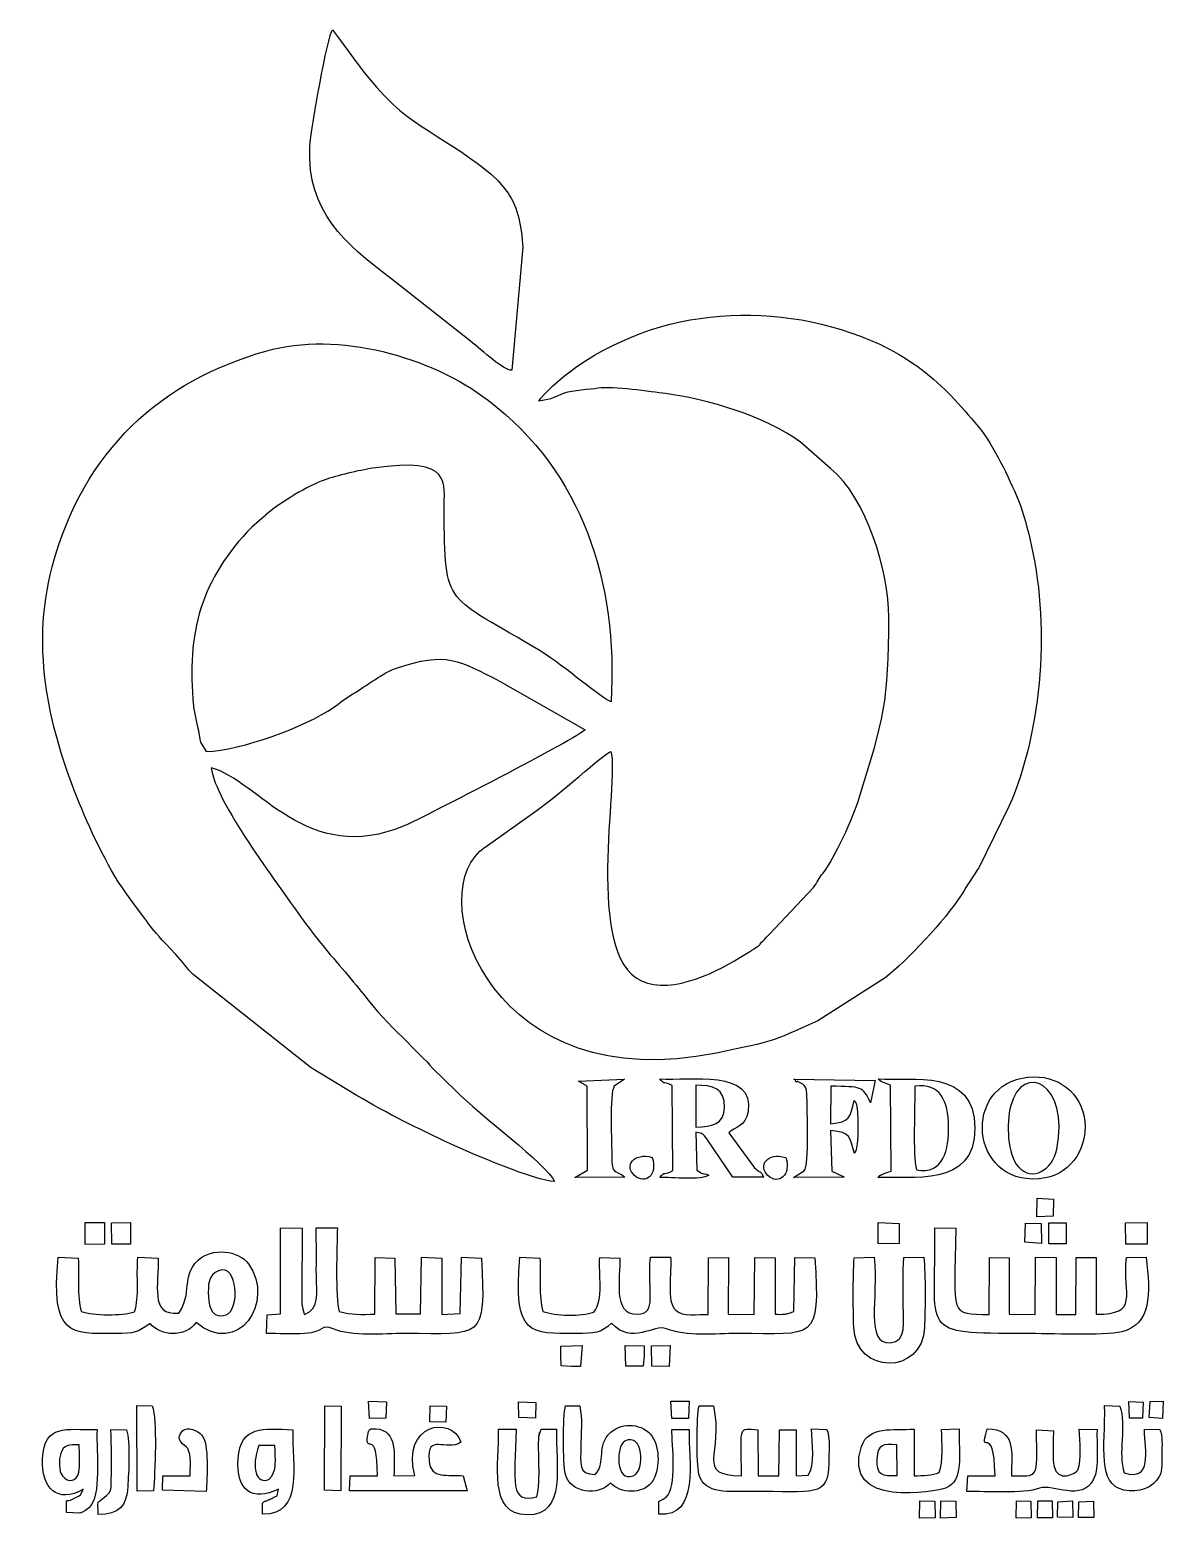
# Model space of a CAD drawing. Header units: millimetres. Extents: x -112 to 112, y -66 to 69.
# Drawn here: x 9.3 to 111.7, y -65.9 to 68.6 of the extents above; entities that cross this region are included whole.
import ezdxf

# ---------------------------------------------------------------- set-up
doc = ezdxf.new("R2010")
doc.units = ezdxf.units.MM
doc.header["$MEASUREMENT"] = 0
doc.layers.add('Layer 1', color=7, linetype='Continuous')

msp = doc.modelspace()

# ---------------------------------------------------------------- linework, layer by layer
at = {"layer": 'Layer 1', "color": 240}
for points, knots in [([(52.8578, 37.8457), (52.8578, 37.8457), (53.8351, 48.9663), (53.8351, 48.9663), (53.7425, 50.7595), (53.4202, 52.5216), (52.5249, 53.8306), (50.3586, 56.9978), (45.0048, 59.1565), (42.1363, 61.8524), (39.9416, 63.915), (38.6246, 65.982), (36.6598, 68.6053), (36.2221, 68.1126), (34.6719, 59.5808), (34.6045, 58.052), (34.3428, 52.1164), (37.774, 49.2958), (41.8994, 46.1607), (41.8994, 46.1607), (49.1122, 40.4633), (49.1122, 40.4633), (50.2358, 39.6077), (52.1103, 37.8154), (52.8578, 37.8457)], [0, 0, 0, 0, 0.125, 0.125, 0.125, 0.25, 0.25, 0.25, 0.375, 0.375, 0.375, 0.5, 0.5, 0.5, 0.625, 0.625, 0.625, 0.75, 0.75, 0.75, 0.875, 0.875, 0.875, 1, 1, 1, 1]), ([(55.2895, 35.0644), (56.7619, 35.2379), (56.5198, 35.4092), (57.6587, 35.7956), (58.2265, 35.9883), (60.0139, 36.1288), (60.6352, 36.2159), (62.0165, 36.4095), (65.4319, 35.9058), (66.7422, 35.7409), (70.4466, 35.2744), (75.957, 33.6195), (78.9301, 31.3461), (78.9301, 31.3461), (81.6464, 28.9753), (81.6464, 28.9753), (84.9283, 26.2863), (86.9095, 19.7094), (86.9116, 15.5275), (86.9154, 7.9477), (86.4508, 6.2888), (84.2104, -0.8875), (83.7061, -2.5027), (82.0043, -6.2949), (80.9508, -7.6031), (80.6398, -7.9893), (80.4329, -8.4141), (80.1222, -8.8899), (80.1222, -8.8899), (76.1098, -13.1269), (76.1098, -13.1269), (74.6089, -14.5598), (75.9677, -13.6285), (73.9031, -14.9378), (71.632, -16.378), (67.4285, -18.6141), (64.5613, -17.3104), (59.3406, -14.9367), (62.5559, 0.648), (61.8085, 3.4166), (61.3045, 3.2962), (56.912, -0.712), (55.1291, -1.881), (55.1291, -1.881), (50.4335, -5.2273), (50.4335, -5.2273), (50.2364, -5.4105), (50.1639, -5.4386), (49.9727, -5.612), (44.9115, -10.2044), (51.3551, -27.9822), (71.339, -23.8329), (76.8253, -22.6937), (75.9584, -22.9604), (80.4903, -20.9253), (80.4903, -20.9253), (86.5732, -17.0278), (86.5732, -17.0278), (88.517, -15.5622), (92.0277, -11.795), (93.4687, -9.5387), (94.0282, -8.6625), (94.558, -7.7721), (95.0404, -7.0907), (95.0404, -7.0907), (97.7623, -1.5659), (97.7623, -1.5659), (100.8505, 5.4698), (101.4762, 15.1653), (99.6538, 22.6373), (99.3158, 24.0229), (98.9706, 25.3633), (98.4537, 26.5092), (97.4153, 28.8112), (96.3171, 31.2536), (94.6884, 33.1212), (93.0302, 35.0227), (91.6281, 36.6975), (89.4347, 38.2375), (88.5041, 38.8909), (87.123, 39.7328), (86.0927, 40.199), (77.0061, 44.31), (66.1288, 43.7325), (57.9603, 37.6285), (57.6297, 37.3814), (55.4655, 35.5551), (55.2895, 35.0644)], [0, 0, 0, 0, 0.03448276, 0.03448276, 0.03448276, 0.06896552, 0.06896552, 0.06896552, 0.10344828, 0.10344828, 0.10344828, 0.13793103, 0.13793103, 0.13793103, 0.17241379, 0.17241379, 0.17241379, 0.20689655, 0.20689655, 0.20689655, 0.24137931, 0.24137931, 0.24137931, 0.27586207, 0.27586207, 0.27586207, 0.31034483, 0.31034483, 0.31034483, 0.34482759, 0.34482759, 0.34482759, 0.37931034, 0.37931034, 0.37931034, 0.4137931, 0.4137931, 0.4137931, 0.44827586, 0.44827586, 0.44827586, 0.48275862, 0.48275862, 0.48275862, 0.51724138, 0.51724138, 0.51724138, 0.55172414, 0.55172414, 0.55172414, 0.5862069, 0.5862069, 0.5862069, 0.62068966, 0.62068966, 0.62068966, 0.65517241, 0.65517241, 0.65517241, 0.68965517, 0.68965517, 0.68965517, 0.72413793, 0.72413793, 0.72413793, 0.75862069, 0.75862069, 0.75862069, 0.79310345, 0.79310345, 0.79310345, 0.82758621, 0.82758621, 0.82758621, 0.86206897, 0.86206897, 0.86206897, 0.89655172, 0.89655172, 0.89655172, 0.93103448, 0.93103448, 0.93103448, 0.96551724, 0.96551724, 0.96551724, 1, 1, 1, 1]), ([(56.7077, -35.4325), (56.0037, -33.8958), (49.8332, -29.3141), (47.8235, -27.2892), (47.8235, -27.2892), (45.6811, -25.1969), (45.6811, -25.1969), (44.5971, -23.8589), (41.5987, -21.3358), (39.4493, -18.5238), (38.4227, -17.1807), (36.6106, -15.1933), (35.5939, -13.9065), (34.9373, -13.0755), (34.3759, -12.3697), (33.7649, -11.4997), (31.6733, -8.5216), (26.0581, -1.1191), (25.702, 1.9158), (29.8957, 0.8771), (34.3307, -7.0579), (43.1815, -3.2925), (44.664, -2.6618), (59.0878, 4.778), (59.4643, 5.3666), (59.4643, 5.3666), (51.8113, 9.7331), (51.8113, 9.7331), (48.0262, 11.6365), (47.0274, 12.4898), (42.3537, 10.9141), (41.32, 10.5656), (39.6308, 9.3004), (38.4982, 8.6132), (37.8388, 8.2132), (37.3287, 7.7913), (36.748, 7.3935), (34.1098, 5.5864), (28.437, 3.5234), (25.2288, 3.3949), (25.2288, 3.3949), (24.7376, 4.2543), (24.7376, 4.2543), (24.6357, 4.58), (24.6146, 4.9235), (24.5436, 5.298), (24.4356, 5.8677), (24.172, 6.82), (24.1004, 7.5093), (23.4125, 14.1313), (24.8142, 19.0471), (29.3597, 23.6741), (29.3597, 23.6741), (30.497, 24.6552), (30.497, 24.6552), (30.5314, 24.6834), (30.5787, 24.7245), (30.6126, 24.7531), (30.6126, 24.7531), (30.8362, 24.9532), (30.8362, 24.9532), (31.9083, 25.8661), (34.5363, 27.4612), (35.9005, 27.9302), (37.1125, 28.3469), (38.9839, 28.7983), (40.3081, 28.9983), (47.6443, 30.1061), (46.7179, 27.5833), (46.7337, 25.2651), (46.7959, 16.1679), (46.8347, 17.7063), (55.5508, 12.4015), (57.5448, 11.1879), (61.0502, 8.1061), (61.8232, 7.8987), (62.4453, 18.6977), (59.2635, 28.5856), (50.7405, 35.1117), (45.5418, 39.0923), (37.1758, 41.4425), (30.6384, 39.5802), (21.2311, 36.9004), (14.1314, 30.6699), (11.3284, 20.0859), (9.3009, 12.4304), (11.1833, 5.1527), (13.7736, -1.2343), (14.9074, -4.0298), (16.5977, -7.5581), (18.2151, -9.6871), (20.5548, -12.7667), (19.7313, -12.0203), (22.4962, -14.9349), (23.1249, -15.5977), (23.502, -16.2335), (24.0777, -16.74), (24.0777, -16.74), (34.7117, -25.1596), (34.7117, -25.1596), (34.7117, -25.1596), (38.7986, -27.6388), (38.7986, -27.6388), (41.5791, -29.3114), (44.4341, -30.6832), (47.3231, -32.0377), (49.1633, -32.9005), (55.1073, -35.4319), (56.7077, -35.4325)], [0, 0, 0, 0, 0.02777778, 0.02777778, 0.02777778, 0.05555556, 0.05555556, 0.05555556, 0.08333333, 0.08333333, 0.08333333, 0.11111111, 0.11111111, 0.11111111, 0.13888889, 0.13888889, 0.13888889, 0.16666667, 0.16666667, 0.16666667, 0.19444444, 0.19444444, 0.19444444, 0.22222222, 0.22222222, 0.22222222, 0.25, 0.25, 0.25, 0.27777778, 0.27777778, 0.27777778, 0.30555556, 0.30555556, 0.30555556, 0.33333333, 0.33333333, 0.33333333, 0.36111111, 0.36111111, 0.36111111, 0.38888889, 0.38888889, 0.38888889, 0.41666667, 0.41666667, 0.41666667, 0.44444444, 0.44444444, 0.44444444, 0.47222222, 0.47222222, 0.47222222, 0.5, 0.5, 0.5, 0.52777778, 0.52777778, 0.52777778, 0.55555556, 0.55555556, 0.55555556, 0.58333333, 0.58333333, 0.58333333, 0.61111111, 0.61111111, 0.61111111, 0.63888889, 0.63888889, 0.63888889, 0.66666667, 0.66666667, 0.66666667, 0.69444444, 0.69444444, 0.69444444, 0.72222222, 0.72222222, 0.72222222, 0.75, 0.75, 0.75, 0.77777778, 0.77777778, 0.77777778, 0.80555556, 0.80555556, 0.80555556, 0.83333333, 0.83333333, 0.83333333, 0.86111111, 0.86111111, 0.86111111, 0.88888889, 0.88888889, 0.88888889, 0.91666667, 0.91666667, 0.91666667, 0.94444444, 0.94444444, 0.94444444, 0.97222222, 0.97222222, 0.97222222, 1, 1, 1, 1]), ([(67.332, -26.7781), (67.332, -26.7781), (67.39, -34.4588), (67.39, -34.4588), (66.5725, -34.9068), (66.7332, -34.4568), (66.2141, -35.0804), (67.3599, -35.0184), (69.9171, -35.3982), (70.6374, -34.8535), (69.9343, -34.5873), (70.1672, -34.8761), (69.5635, -34.3888), (69.5635, -34.3888), (69.473, -30.9949), (69.473, -30.9949), (70.189, -31.1131), (70.0521, -31.0596), (70.5226, -31.6775), (70.5226, -31.6775), (72.8186, -35.0352), (72.8186, -35.0352), (72.8186, -35.0352), (75.5803, -35.0326), (75.5803, -35.0326), (75.3291, -34.3982), (75.3302, -34.7124), (74.7735, -34.2107), (74.7735, -34.2107), (72.4562, -31.0432), (72.4562, -31.0432), (72.971, -30.5303), (73.9917, -30.4613), (74.2028, -29.1288), (74.812, -25.2837), (68.9619, -26.3206), (66.2357, -26.176), (66.7119, -26.7603), (66.6082, -26.3556), (67.332, -26.7781)], [0, 0, 0, 0, 0.07692308, 0.07692308, 0.07692308, 0.15384615, 0.15384615, 0.15384615, 0.23076923, 0.23076923, 0.23076923, 0.30769231, 0.30769231, 0.30769231, 0.38461538, 0.38461538, 0.38461538, 0.46153846, 0.46153846, 0.46153846, 0.53846154, 0.53846154, 0.53846154, 0.61538462, 0.61538462, 0.61538462, 0.69230769, 0.69230769, 0.69230769, 0.76923077, 0.76923077, 0.76923077, 0.84615385, 0.84615385, 0.84615385, 0.92307692, 0.92307692, 0.92307692, 1, 1, 1, 1]), ([(87.0514, -26.7397), (87.0514, -26.7397), (87.1104, -34.4952), (87.1104, -34.4952), (86.8411, -34.599), (86.6733, -34.6298), (86.4991, -34.7201), (85.8692, -35.0465), (86.3512, -34.6918), (85.9135, -35.0885), (88.821, -34.9035), (94.7057, -36.0908), (94.6886, -30.6207), (94.6716, -25.1565), (89.0055, -26.3675), (85.954, -26.1682), (86.4408, -26.6139), (86.3453, -26.4109), (87.0514, -26.7397)], [0, 0, 0, 0, 0.16666667, 0.16666667, 0.16666667, 0.33333333, 0.33333333, 0.33333333, 0.5, 0.5, 0.5, 0.66666667, 0.66666667, 0.66666667, 0.83333333, 0.83333333, 0.83333333, 1, 1, 1, 1]), ([(98.9507, -26.1026), (93.3326, -27.2494), (94.5185, -36.2555), (101.0645, -35.1141), (103.3883, -34.7089), (105.1128, -32.2592), (104.5229, -29.4508), (104.0384, -27.1441), (101.7701, -25.5272), (98.9507, -26.1026)], [0, 0, 0, 0, 0.33333333, 0.33333333, 0.33333333, 0.66666667, 0.66666667, 0.66666667, 1, 1, 1, 1]), ([(102.0877, -32.525), (101.7102, -34.3703), (99.893, -35.54), (98.5986, -34.0924), (97.6259, -33.0046), (97.5023, -30.2245), (97.9322, -28.5852), (98.9828, -24.5788), (103.3117, -26.5433), (102.0877, -32.525)], [0, 0, 0, 0, 0.33333333, 0.33333333, 0.33333333, 0.66666667, 0.66666667, 0.66666667, 1, 1, 1, 1]), ([(59.674, -26.831), (59.674, -26.831), (59.6777, -34.4005), (59.6777, -34.4005), (59.6777, -34.4005), (58.5402, -35.0701), (58.5402, -35.0701), (58.5402, -35.0701), (63.0767, -35.0342), (63.0767, -35.0342), (62.1065, -34.2968), (61.8833, -34.9133), (61.8833, -33.16), (61.8833, -32.1851), (61.6588, -27.4559), (62.0987, -26.8305), (62.0987, -26.8305), (63.0292, -26.1961), (63.0292, -26.1961), (63.0292, -26.1961), (58.8652, -26.3723), (58.8652, -26.3723), (58.8652, -26.3723), (59.674, -26.831), (59.674, -26.831)], [0, 0, 0, 0, 0.125, 0.125, 0.125, 0.25, 0.25, 0.25, 0.375, 0.375, 0.375, 0.5, 0.5, 0.5, 0.625, 0.625, 0.625, 0.75, 0.75, 0.75, 0.875, 0.875, 0.875, 1, 1, 1, 1]), ([(69.479, -26.735), (71.0156, -26.7504), (72.1112, -27.0068), (72.0729, -28.7159), (72.0368, -30.3301), (70.9356, -30.4597), (69.4889, -30.5434), (69.4889, -30.5434), (69.479, -26.735), (69.479, -26.735)], [0, 0, 0, 0, 0.33333333, 0.33333333, 0.33333333, 0.66666667, 0.66666667, 0.66666667, 1, 1, 1, 1]), ([(79.5193, -27.8679), (79.5193, -28.8441), (79.7679, -33.9249), (79.2584, -34.4785), (79.2584, -34.4785), (78.3091, -35.08), (78.3091, -35.08), (78.3091, -35.08), (82.8896, -35.0604), (82.8896, -35.0604), (82.8434, -35.0228), (82.7659, -34.9188), (82.7408, -34.9637), (82.7408, -34.9637), (81.7496, -34.5016), (81.7496, -34.5016), (81.7496, -34.5016), (81.6442, -30.8414), (81.6442, -30.8414), (83.5511, -30.989), (83.3337, -31.4386), (83.8089, -32.9147), (84.2994, -32.3625), (84.1043, -28.7695), (83.9649, -28.3942), (83.9483, -28.3494), (83.9006, -28.2828), (83.8851, -28.2481), (83.8697, -28.2138), (83.834, -28.1494), (83.7965, -28.1092), (83.3662, -29.6361), (83.4683, -30.0419), (81.6561, -30.2388), (81.6561, -30.2388), (81.6748, -26.8216), (81.6748, -26.8216), (84.4585, -26.9226), (84.5335, -26.7514), (85.2524, -28.3443), (85.2524, -28.3443), (85.6714, -26.3116), (85.6714, -26.3116), (85.6714, -26.3116), (78.3309, -26.2071), (78.3309, -26.2071), (78.3737, -26.2142), (78.4511, -26.1962), (78.4738, -26.2652), (78.6172, -26.7013), (78.5056, -26.281), (78.7564, -26.432), (79.3638, -26.7978), (79.5193, -26.7786), (79.5193, -27.8679)], [0, 0, 0, 0, 0.05555556, 0.05555556, 0.05555556, 0.11111111, 0.11111111, 0.11111111, 0.16666667, 0.16666667, 0.16666667, 0.22222222, 0.22222222, 0.22222222, 0.27777778, 0.27777778, 0.27777778, 0.33333333, 0.33333333, 0.33333333, 0.38888889, 0.38888889, 0.38888889, 0.44444444, 0.44444444, 0.44444444, 0.5, 0.5, 0.5, 0.55555556, 0.55555556, 0.55555556, 0.61111111, 0.61111111, 0.61111111, 0.66666667, 0.66666667, 0.66666667, 0.72222222, 0.72222222, 0.72222222, 0.77777778, 0.77777778, 0.77777778, 0.83333333, 0.83333333, 0.83333333, 0.88888889, 0.88888889, 0.88888889, 0.94444444, 0.94444444, 0.94444444, 1, 1, 1, 1]), ([(89.4109, -34.3872), (89.0501, -32.947), (89.2987, -28.7058), (89.2535, -26.8195), (91.6004, -26.5009), (92.2631, -28.2321), (92.3131, -30.4064), (92.3623, -32.5452), (91.8525, -34.8433), (89.4109, -34.3872)], [0, 0, 0, 0, 0.33333333, 0.33333333, 0.33333333, 0.66666667, 0.66666667, 0.66666667, 1, 1, 1, 1]), ([(65.5433, -33.2595), (63.8228, -32.7907), (62.9954, -34.0378), (63.9323, -34.8922), (64.8907, -35.7661), (66.0538, -34.888), (65.5433, -33.2595)], [0, 0, 0, 0, 0.5, 0.5, 0.5, 1, 1, 1, 1]), ([(77.6122, -33.2794), (75.9261, -32.7576), (75.073, -34.0209), (75.9905, -34.8992), (76.9318, -35.8003), (78.136, -34.8401), (77.6122, -33.2794)], [0, 0, 0, 0, 0.5, 0.5, 0.5, 1, 1, 1, 1]), ([(100.2949, -38.6388), (100.2949, -38.6388), (101.7612, -38.5829), (101.7612, -38.5829), (101.7612, -38.5829), (101.8026, -37.0294), (101.8026, -37.0294), (101.8026, -37.0294), (100.3074, -36.9405), (100.3074, -36.9405), (100.3074, -36.9405), (100.2949, -38.6388), (100.2949, -38.6388)], [0, 0, 0, 0, 0.25, 0.25, 0.25, 0.5, 0.5, 0.5, 0.75, 0.75, 0.75, 1, 1, 1, 1]), ([(14.319, -41.1216), (14.319, -41.1216), (16.0625, -41.0861), (16.0625, -41.0861), (16.0625, -41.0861), (16.0513, -39.1395), (16.0513, -39.1395), (16.0513, -39.1395), (14.3069, -39.1499), (14.3069, -39.1499), (14.3069, -39.1499), (14.319, -41.1216), (14.319, -41.1216)], [0, 0, 0, 0, 0.25, 0.25, 0.25, 0.5, 0.5, 0.5, 0.75, 0.75, 0.75, 1, 1, 1, 1]), ([(16.7074, -41.0871), (16.7074, -41.0871), (18.3984, -41.1007), (18.3984, -41.1007), (18.3984, -41.1007), (18.393, -39.1311), (18.393, -39.1311), (18.393, -39.1311), (16.6815, -39.1684), (16.6815, -39.1684), (16.6815, -39.1684), (16.7074, -41.0871), (16.7074, -41.0871)], [0, 0, 0, 0, 0.25, 0.25, 0.25, 0.5, 0.5, 0.5, 0.75, 0.75, 0.75, 1, 1, 1, 1]), ([(31.9567, -47.3962), (31.9567, -47.3962), (30.7533, -47.4826), (30.7533, -47.4826), (30.7533, -47.4826), (30.6933, -49.1559), (30.6933, -49.1559), (31.745, -49.1849), (33.0882, -49.2308), (34.1321, -49.1716), (35.9646, -49.0676), (35.54, -48.2557), (36.7188, -48.7525), (38.4187, -49.4691), (41.1963, -49.1709), (43.222, -49.1709), (50.1489, -49.1709), (50.5177, -49.8741), (50.111, -42.3591), (50.111, -42.3591), (48.302, -42.2802), (48.302, -42.2802), (48.302, -42.2802), (48.1931, -47.3512), (48.1931, -47.3512), (48.1931, -47.3512), (46.5143, -47.463), (46.5143, -47.463), (46.5143, -47.463), (46.5187, -42.3709), (46.5187, -42.3709), (46.5187, -42.3709), (44.6781, -42.2841), (44.6781, -42.2841), (44.6781, -42.2841), (44.6109, -47.3944), (44.6109, -47.3944), (44.6109, -47.3944), (42.3674, -47.4049), (42.3674, -47.4049), (42.3674, -47.4049), (42.2899, -42.3619), (42.2899, -42.3619), (42.2899, -42.3619), (40.5167, -42.2972), (40.5167, -42.2972), (40.5167, -42.2972), (40.4815, -47.4346), (40.4815, -47.4346), (39.3325, -47.4398), (38.2616, -47.4949), (37.2577, -47.1894), (36.8781, -45.8554), (37.0574, -41.4039), (37.0905, -39.6389), (37.0905, -39.6389), (35.1792, -39.6198), (35.1792, -39.6198), (35.2038, -41.0917), (35.1872, -42.5241), (35.1912, -43.9561), (35.1958, -45.5766), (35.5375, -46.9155), (34.1195, -47.4409), (34.0889, -47.3863), (34.0578, -47.2382), (34.0488, -47.2669), (34.0488, -47.2669), (33.8986, -46.7092), (33.8986, -46.7092), (33.8654, -46.468), (33.8769, -45.9176), (33.8798, -45.6532), (33.8798, -45.6532), (33.8969, -39.6633), (33.8969, -39.6633), (33.8969, -39.6633), (31.9408, -39.6245), (31.9408, -39.6245), (31.9408, -39.6245), (31.9567, -47.3962), (31.9567, -47.3962)], [0, 0, 0, 0, 0.03703704, 0.03703704, 0.03703704, 0.07407407, 0.07407407, 0.07407407, 0.11111111, 0.11111111, 0.11111111, 0.14814815, 0.14814815, 0.14814815, 0.18518519, 0.18518519, 0.18518519, 0.22222222, 0.22222222, 0.22222222, 0.25925926, 0.25925926, 0.25925926, 0.2962963, 0.2962963, 0.2962963, 0.33333333, 0.33333333, 0.33333333, 0.37037037, 0.37037037, 0.37037037, 0.40740741, 0.40740741, 0.40740741, 0.44444444, 0.44444444, 0.44444444, 0.48148148, 0.48148148, 0.48148148, 0.51851852, 0.51851852, 0.51851852, 0.55555556, 0.55555556, 0.55555556, 0.59259259, 0.59259259, 0.59259259, 0.62962963, 0.62962963, 0.62962963, 0.66666667, 0.66666667, 0.66666667, 0.7037037, 0.7037037, 0.7037037, 0.74074074, 0.74074074, 0.74074074, 0.77777778, 0.77777778, 0.77777778, 0.81481481, 0.81481481, 0.81481481, 0.85185185, 0.85185185, 0.85185185, 0.88888889, 0.88888889, 0.88888889, 0.92592593, 0.92592593, 0.92592593, 0.96296296, 0.96296296, 0.96296296, 1, 1, 1, 1]), ([(85.9636, -41.0714), (85.9636, -41.0714), (87.8508, -41.053), (87.8508, -41.053), (87.8508, -41.053), (87.8549, -39.2391), (87.8549, -39.2391), (87.8549, -39.2391), (85.9408, -39.1542), (85.9408, -39.1542), (85.9408, -39.1542), (85.9636, -41.0714), (85.9636, -41.0714)], [0, 0, 0, 0, 0.25, 0.25, 0.25, 0.5, 0.5, 0.5, 0.75, 0.75, 0.75, 1, 1, 1, 1]), ([(110.1737, -42.2862), (110.1737, -42.2862), (108.3797, -42.2959), (108.3797, -42.2959), (108.0227, -45.7508), (109.6159, -47.4321), (105.6537, -47.4384), (105.6537, -47.4384), (105.6511, -42.3169), (105.6511, -42.3169), (105.6511, -42.3169), (103.8338, -42.3088), (103.8338, -42.3088), (103.8338, -42.3088), (103.8052, -47.4417), (103.8052, -47.4417), (103.8052, -47.4417), (102.0449, -47.4389), (102.0449, -47.4389), (102.0449, -47.4389), (102.0429, -42.3192), (102.0429, -42.3192), (102.0429, -42.3192), (100.1716, -42.2818), (100.1716, -42.2818), (100.1716, -42.2818), (100.1235, -47.4411), (100.1235, -47.4411), (100.1235, -47.4411), (97.7853, -47.438), (97.7853, -47.438), (97.7853, -47.438), (97.7875, -42.338), (97.7875, -42.338), (97.7875, -42.338), (95.9981, -42.3033), (95.9981, -42.3033), (95.9981, -42.3033), (95.9642, -47.4504), (95.9642, -47.4504), (92.3798, -47.3728), (92.8142, -47.8114), (92.9763, -39.6509), (92.9763, -39.6509), (91.072, -39.6126), (91.072, -39.6126), (91.2395, -49.2016), (89.3533, -49.1712), (99.3185, -49.1712), (101.2997, -49.1712), (106.3278, -49.4066), (107.958, -49.0054), (110.6781, -48.336), (110.527, -45.6298), (110.1737, -42.2862)], [0, 0, 0, 0, 0.05555556, 0.05555556, 0.05555556, 0.11111111, 0.11111111, 0.11111111, 0.16666667, 0.16666667, 0.16666667, 0.22222222, 0.22222222, 0.22222222, 0.27777778, 0.27777778, 0.27777778, 0.33333333, 0.33333333, 0.33333333, 0.38888889, 0.38888889, 0.38888889, 0.44444444, 0.44444444, 0.44444444, 0.5, 0.5, 0.5, 0.55555556, 0.55555556, 0.55555556, 0.61111111, 0.61111111, 0.61111111, 0.66666667, 0.66666667, 0.66666667, 0.72222222, 0.72222222, 0.72222222, 0.77777778, 0.77777778, 0.77777778, 0.83333333, 0.83333333, 0.83333333, 0.88888889, 0.88888889, 0.88888889, 0.94444444, 0.94444444, 0.94444444, 1, 1, 1, 1]), ([(99.1994, -40.9328), (99.1994, -40.9328), (100.7177, -41.0424), (100.7177, -41.0424), (100.7177, -41.0424), (100.6856, -39.2373), (100.6856, -39.2373), (100.6856, -39.2373), (99.2631, -39.2075), (99.2631, -39.2075), (99.2631, -39.2075), (99.1994, -40.9328), (99.1994, -40.9328)], [0, 0, 0, 0, 0.25, 0.25, 0.25, 0.5, 0.5, 0.5, 0.75, 0.75, 0.75, 1, 1, 1, 1]), ([(101.3824, -41.0811), (101.3824, -41.0811), (102.9281, -41.0767), (102.9281, -41.0767), (102.9281, -41.0767), (102.9239, -39.1743), (102.9239, -39.1743), (102.9239, -39.1743), (101.356, -39.1627), (101.356, -39.1627), (101.356, -39.1627), (101.3824, -41.0811), (101.3824, -41.0811)], [0, 0, 0, 0, 0.25, 0.25, 0.25, 0.5, 0.5, 0.5, 0.75, 0.75, 0.75, 1, 1, 1, 1]), ([(108.321, -41.0949), (108.321, -41.0949), (110.2558, -41.0885), (110.2558, -41.0885), (110.2558, -41.0885), (110.2457, -39.1423), (110.2457, -39.1423), (110.2457, -39.1423), (108.2889, -39.1614), (108.2889, -39.1614), (108.2889, -39.1614), (108.321, -41.0949), (108.321, -41.0949)], [0, 0, 0, 0, 0.25, 0.25, 0.25, 0.5, 0.5, 0.5, 0.75, 0.75, 0.75, 1, 1, 1, 1]), ([(22.7592, -47.3257), (20.0632, -47.6119), (21.0035, -44.6275), (20.8902, -42.3674), (20.8902, -42.3674), (19.0683, -42.2843), (19.0683, -42.2843), (18.9068, -44.0232), (19.2242, -45.774), (18.7688, -47.2247), (17.6214, -47.5606), (15.076, -47.5729), (13.9475, -47.1887), (13.5515, -45.7767), (13.76, -43.9666), (13.6853, -42.375), (13.6853, -42.375), (11.8661, -42.2734), (11.8661, -42.2734), (11.197, -49.4691), (12.9806, -49.1797), (16.9743, -49.1778), (18.8411, -49.1769), (19.0028, -49.0833), (20.1689, -48.2755), (21.1482, -49.4198), (23.3421, -49.5567), (24.3228, -48.176), (28.0542, -51.3455), (31.5368, -46.3669), (29.0592, -42.8841), (28.1797, -41.6478), (25.7585, -41.3759), (24.4822, -42.5779), (22.9726, -43.9997), (24.0374, -45.5605), (22.7592, -47.3257)], [0, 0, 0, 0, 0.08333333, 0.08333333, 0.08333333, 0.16666667, 0.16666667, 0.16666667, 0.25, 0.25, 0.25, 0.33333333, 0.33333333, 0.33333333, 0.41666667, 0.41666667, 0.41666667, 0.5, 0.5, 0.5, 0.58333333, 0.58333333, 0.58333333, 0.66666667, 0.66666667, 0.66666667, 0.75, 0.75, 0.75, 0.83333333, 0.83333333, 0.83333333, 0.91666667, 0.91666667, 0.91666667, 1, 1, 1, 1]), ([(26.3625, -43.4984), (28.1324, -42.8258), (28.3037, -47.0567), (27.0458, -47.4922), (25.8558, -47.9041), (25.4967, -46.8664), (25.4472, -45.8639), (25.3952, -44.8103), (25.4072, -43.8614), (26.3625, -43.4984)], [0, 0, 0, 0, 0.33333333, 0.33333333, 0.33333333, 0.66666667, 0.66666667, 0.66666667, 1, 1, 1, 1]), ([(61.8684, -48.2439), (63.6793, -50.2549), (65.6976, -48.2904), (66.8165, -48.7416), (68.6445, -49.4788), (71.1637, -49.1709), (73.2813, -49.1709), (80.1603, -49.1709), (80.7603, -49.9838), (80.2257, -42.3208), (80.2257, -42.3208), (78.4267, -42.3088), (78.4267, -42.3088), (78.4267, -42.3088), (78.3451, -47.1933), (78.3451, -47.1933), (78.3451, -47.1933), (77.8949, -47.3295), (77.8949, -47.3295), (77.8455, -47.341), (77.7728, -47.3703), (77.7101, -47.3821), (77.6449, -47.3943), (77.5873, -47.4081), (77.5133, -47.4181), (77.2338, -47.4562), (76.9184, -47.4343), (76.6352, -47.4317), (76.6352, -47.4317), (76.6471, -42.3257), (76.6471, -42.3257), (76.6471, -42.3257), (74.7983, -42.2939), (74.7983, -42.2939), (74.7983, -42.2939), (74.7608, -47.4404), (74.7608, -47.4404), (74.7608, -47.4404), (72.4119, -47.4354), (72.4119, -47.4354), (72.4119, -47.4354), (72.425, -42.3168), (72.425, -42.3168), (72.425, -42.3168), (70.6292, -42.3216), (70.6292, -42.3216), (70.6292, -42.3216), (70.6051, -47.4451), (70.6051, -47.4451), (69.6888, -47.4336), (68.2524, -47.6906), (67.6657, -47.057), (66.7624, -46.3575), (67.3347, -43.5477), (67.1999, -42.2788), (67.1999, -42.2788), (65.384, -42.2884), (65.384, -42.2884), (65.0471, -45.4337), (66.0714, -47.3775), (64.1787, -47.4326), (61.8791, -47.4995), (62.6958, -44.031), (62.6042, -42.3553), (62.6042, -42.3553), (60.7973, -42.2909), (60.7973, -42.2909), (60.6768, -43.7281), (61.179, -46.2105), (60.2498, -47.2323), (59.1352, -47.6823), (56.7549, -47.5692), (55.6671, -47.1766), (55.2669, -45.7584), (55.4711, -43.9682), (55.3913, -42.3709), (55.3913, -42.3709), (53.5779, -42.2806), (53.5779, -42.2806), (52.9538, -49.4133), (54.5042, -49.1779), (58.6762, -49.1777), (60.3312, -49.1776), (60.9323, -49.1155), (61.8684, -48.2439)], [0, 0, 0, 0, 0.03571429, 0.03571429, 0.03571429, 0.07142857, 0.07142857, 0.07142857, 0.10714286, 0.10714286, 0.10714286, 0.14285714, 0.14285714, 0.14285714, 0.17857143, 0.17857143, 0.17857143, 0.21428571, 0.21428571, 0.21428571, 0.25, 0.25, 0.25, 0.28571429, 0.28571429, 0.28571429, 0.32142857, 0.32142857, 0.32142857, 0.35714286, 0.35714286, 0.35714286, 0.39285714, 0.39285714, 0.39285714, 0.42857143, 0.42857143, 0.42857143, 0.46428571, 0.46428571, 0.46428571, 0.5, 0.5, 0.5, 0.53571429, 0.53571429, 0.53571429, 0.57142857, 0.57142857, 0.57142857, 0.60714286, 0.60714286, 0.60714286, 0.64285714, 0.64285714, 0.64285714, 0.67857143, 0.67857143, 0.67857143, 0.71428571, 0.71428571, 0.71428571, 0.75, 0.75, 0.75, 0.78571429, 0.78571429, 0.78571429, 0.82142857, 0.82142857, 0.82142857, 0.85714286, 0.85714286, 0.85714286, 0.89285714, 0.89285714, 0.89285714, 0.92857143, 0.92857143, 0.92857143, 0.96428571, 0.96428571, 0.96428571, 1, 1, 1, 1]), ([(90.0712, -42.275), (90.0712, -42.275), (88.2723, -42.2918), (88.2723, -42.2918), (88.1386, -43.657), (88.2162, -45.2988), (88.2196, -46.7084), (88.2228, -48.0174), (88.5808, -49.9255), (87.0201, -50.0046), (84.7548, -50.1194), (85.9778, -46.0392), (85.6017, -42.2837), (85.6017, -42.2837), (83.7683, -42.3333), (83.7683, -42.3333), (83.6772, -44.2853), (83.6854, -46.6821), (83.7477, -48.5984), (83.8884, -52.9222), (89.9829, -52.9498), (90.136, -48.6233), (90.1971, -46.895), (90.2542, -43.932), (90.0712, -42.275)], [0, 0, 0, 0, 0.125, 0.125, 0.125, 0.25, 0.25, 0.25, 0.375, 0.375, 0.375, 0.5, 0.5, 0.5, 0.625, 0.625, 0.625, 0.75, 0.75, 0.75, 0.875, 0.875, 0.875, 1, 1, 1, 1]), ([(57.2824, -51.1532), (57.2824, -51.1532), (57.306, -52.0806), (57.306, -52.0806), (57.306, -52.0806), (58.2511, -52.1473), (58.2511, -52.1473), (58.2511, -52.1473), (59.0671, -52.1407), (59.0671, -52.1407), (59.0671, -52.1407), (59.1936, -50.2462), (59.1936, -50.2462), (59.1936, -50.2462), (57.274, -50.3027), (57.274, -50.3027), (57.274, -50.3027), (57.2824, -51.1532), (57.2824, -51.1532)], [0, 0, 0, 0, 0.16666667, 0.16666667, 0.16666667, 0.33333333, 0.33333333, 0.33333333, 0.5, 0.5, 0.5, 0.66666667, 0.66666667, 0.66666667, 0.83333333, 0.83333333, 0.83333333, 1, 1, 1, 1]), ([(63.1398, -52.1279), (63.1398, -52.1279), (64.7258, -52.1319), (64.7258, -52.1319), (64.7258, -52.1319), (64.8115, -51.1541), (64.8115, -51.1541), (64.8115, -51.1541), (64.8033, -50.2804), (64.8033, -50.2804), (64.8033, -50.2804), (63.0947, -50.2577), (63.0947, -50.2577), (63.0947, -50.2577), (63.1398, -52.1279), (63.1398, -52.1279)], [0, 0, 0, 0, 0.2, 0.2, 0.2, 0.4, 0.4, 0.4, 0.6, 0.6, 0.6, 0.8, 0.8, 0.8, 1, 1, 1, 1]), ([(65.515, -52.1105), (65.515, -52.1105), (67.0721, -52.1392), (67.0721, -52.1392), (67.0721, -52.1392), (67.1715, -50.2648), (67.1715, -50.2648), (67.1715, -50.2648), (65.4827, -50.2755), (65.4827, -50.2755), (65.4827, -50.2755), (65.515, -52.1105), (65.515, -52.1105)], [0, 0, 0, 0, 0.25, 0.25, 0.25, 0.5, 0.5, 0.5, 0.75, 0.75, 0.75, 1, 1, 1, 1]), ([(18.9891, -63.4224), (18.9891, -63.4224), (20.4938, -63.3847), (20.4938, -63.3847), (20.5976, -61.7122), (20.8437, -56.9418), (20.36, -55.7179), (20.36, -55.7179), (18.9658, -55.6671), (18.9658, -55.6671), (18.9658, -55.6671), (18.9891, -63.4224), (18.9891, -63.4224)], [0, 0, 0, 0, 0.25, 0.25, 0.25, 0.5, 0.5, 0.5, 0.75, 0.75, 0.75, 1, 1, 1, 1]), ([(35.9159, -63.3155), (35.9159, -63.3155), (37.4055, -63.3945), (37.4055, -63.3945), (37.4055, -63.3945), (37.4206, -55.7406), (37.4206, -55.7406), (37.4206, -55.7406), (35.9686, -55.719), (35.9686, -55.719), (35.9686, -55.719), (35.9159, -63.3155), (35.9159, -63.3155)], [0, 0, 0, 0, 0.25, 0.25, 0.25, 0.5, 0.5, 0.5, 0.75, 0.75, 0.75, 1, 1, 1, 1]), ([(39.9887, -56.8518), (39.9887, -56.8518), (41.4686, -56.8248), (41.4686, -56.8248), (41.4686, -56.8248), (41.5154, -55.3569), (41.5154, -55.3569), (41.5154, -55.3569), (39.9063, -55.2815), (39.9063, -55.2815), (39.9063, -55.2815), (39.9887, -56.8518), (39.9887, -56.8518)], [0, 0, 0, 0, 0.25, 0.25, 0.25, 0.5, 0.5, 0.5, 0.75, 0.75, 0.75, 1, 1, 1, 1]), ([(45.443, -57.1419), (45.443, -57.1419), (46.8884, -57.1739), (46.8884, -57.1739), (46.8884, -57.1739), (46.9465, -55.727), (46.9465, -55.727), (46.9465, -55.727), (45.4749, -55.7032), (45.4749, -55.7032), (45.4749, -55.7032), (45.443, -57.1419), (45.443, -57.1419)], [0, 0, 0, 0, 0.25, 0.25, 0.25, 0.5, 0.5, 0.5, 0.75, 0.75, 0.75, 1, 1, 1, 1]), ([(53.4882, -56.7578), (53.4882, -56.7578), (54.9823, -56.8241), (54.9823, -56.8241), (54.9823, -56.8241), (55.0191, -55.4095), (55.0191, -55.4095), (55.0191, -55.4095), (53.4549, -55.347), (53.4549, -55.347), (53.4549, -55.347), (53.4882, -56.7578), (53.4882, -56.7578)], [0, 0, 0, 0, 0.25, 0.25, 0.25, 0.5, 0.5, 0.5, 0.75, 0.75, 0.75, 1, 1, 1, 1]), ([(61.7642, -62.6538), (62.6122, -63.6729), (64.7084, -63.6855), (65.4925, -62.6258), (66.2604, -61.5879), (66.2282, -59.466), (65.5409, -58.4799), (64.7206, -57.3031), (62.8724, -57.1389), (61.8083, -58.0953), (60.3979, -59.3629), (61.4563, -60.7203), (60.3899, -61.9066), (58.8116, -61.9155), (59.0756, -60.8582), (59.0884, -59.4117), (59.0987, -58.2449), (59.2385, -56.8307), (58.9924, -55.7171), (58.9924, -55.7171), (57.6995, -55.6963), (57.6995, -55.6963), (57.4628, -56.6035), (57.4542, -60.9368), (57.6884, -61.8753), (58.1215, -63.6108), (60.7381, -63.8855), (61.7642, -62.6538)], [0, 0, 0, 0, 0.11111111, 0.11111111, 0.11111111, 0.22222222, 0.22222222, 0.22222222, 0.33333333, 0.33333333, 0.33333333, 0.44444444, 0.44444444, 0.44444444, 0.55555556, 0.55555556, 0.55555556, 0.66666667, 0.66666667, 0.66666667, 0.77777778, 0.77777778, 0.77777778, 0.88888889, 0.88888889, 0.88888889, 1, 1, 1, 1]), ([(67.2942, -56.8528), (67.2942, -56.8528), (68.817, -56.8458), (68.817, -56.8458), (68.817, -56.8458), (68.8808, -55.2886), (68.8808, -55.2886), (68.8808, -55.2886), (67.2096, -55.2972), (67.2096, -55.2972), (67.2096, -55.2972), (67.2942, -56.8528), (67.2942, -56.8528)], [0, 0, 0, 0, 0.25, 0.25, 0.25, 0.5, 0.5, 0.5, 0.75, 0.75, 0.75, 1, 1, 1, 1]), ([(81.3253, -57.8509), (81.3253, -57.8509), (79.9192, -57.7966), (79.9192, -57.7966), (79.9646, -59.0118), (80.2732, -61.0691), (79.6318, -61.976), (79.6318, -61.976), (78.5361, -62.0308), (78.5361, -62.0308), (78.5361, -62.0308), (78.5327, -57.8584), (78.5327, -57.8584), (78.5327, -57.8584), (77.0443, -57.8584), (77.0443, -57.8584), (77.0443, -57.8584), (76.9639, -62.0354), (76.9639, -62.0354), (76.9639, -62.0354), (75.1034, -62.0243), (75.1034, -62.0243), (75.1034, -62.0243), (75.0928, -57.874), (75.0928, -57.874), (73.2851, -57.7512), (73.5431, -57.3122), (73.6152, -62.0332), (69.3113, -61.971), (72.0199, -60.0658), (71.0612, -55.7097), (71.0612, -55.7097), (69.7693, -55.6916), (69.7693, -55.6916), (69.5439, -56.6093), (69.5257, -60.9603), (69.752, -61.867), (70.2211, -63.7464), (72.5396, -63.4397), (74.5514, -63.4383), (80.1471, -63.4345), (81.4479, -64.0201), (81.4862, -60.9007), (81.498, -59.942), (81.6219, -58.6048), (81.3253, -57.8509)], [0, 0, 0, 0, 0.06666667, 0.06666667, 0.06666667, 0.13333333, 0.13333333, 0.13333333, 0.2, 0.2, 0.2, 0.26666667, 0.26666667, 0.26666667, 0.33333333, 0.33333333, 0.33333333, 0.4, 0.4, 0.4, 0.46666667, 0.46666667, 0.46666667, 0.53333333, 0.53333333, 0.53333333, 0.6, 0.6, 0.6, 0.66666667, 0.66666667, 0.66666667, 0.73333333, 0.73333333, 0.73333333, 0.8, 0.8, 0.8, 0.86666667, 0.86666667, 0.86666667, 0.93333333, 0.93333333, 0.93333333, 1, 1, 1, 1]), ([(111.3846, -57.84), (111.3846, -57.84), (110.0055, -57.8142), (110.0055, -57.8142), (110.0832, -59.8245), (110.7244, -62.5371), (108.1824, -61.7583), (107.5722, -60.0558), (108.4232, -57.4063), (107.7859, -55.7224), (107.7859, -55.7224), (106.4101, -55.6642), (106.4101, -55.6642), (106.4846, -59.517), (105.7001, -62.7597), (108.1395, -63.3167), (109.4278, -63.6109), (110.8149, -63.1191), (111.3413, -62.1025), (111.6623, -61.4827), (111.5765, -60.7438), (111.5796, -60.0498), (111.5827, -59.346), (111.668, -58.4328), (111.3846, -57.84)], [0, 0, 0, 0, 0.125, 0.125, 0.125, 0.25, 0.25, 0.25, 0.375, 0.375, 0.375, 0.5, 0.5, 0.5, 0.625, 0.625, 0.625, 0.75, 0.75, 0.75, 0.875, 0.875, 0.875, 1, 1, 1, 1]), ([(108.6562, -56.828), (108.6562, -56.828), (109.842, -56.8218), (109.842, -56.8218), (109.842, -56.8218), (109.8915, -55.3636), (109.8915, -55.3636), (109.8915, -55.3636), (108.6005, -55.3039), (108.6005, -55.3039), (108.6005, -55.3039), (108.6562, -56.828), (108.6562, -56.828)], [0, 0, 0, 0, 0.25, 0.25, 0.25, 0.5, 0.5, 0.5, 0.75, 0.75, 0.75, 1, 1, 1, 1]), ([(110.421, -56.7527), (110.421, -56.7527), (111.624, -56.8608), (111.624, -56.8608), (111.624, -56.8608), (111.7047, -55.2969), (111.7047, -55.2969), (111.7047, -55.2969), (110.5369, -55.3259), (110.5369, -55.3259), (110.5369, -55.3259), (110.421, -56.7527), (110.421, -56.7527)], [0, 0, 0, 0, 0.25, 0.25, 0.25, 0.5, 0.5, 0.5, 0.75, 0.75, 0.75, 1, 1, 1, 1]), ([(15.3774, -57.8304), (12.5392, -57.9101), (10.6333, -57.2666), (10.4618, -60.4754), (10.3181, -63.1632), (11.8227, -64.5928), (14.126, -63.2422), (13.8525, -63.9774), (13.829, -63.7297), (13.2255, -64.1098), (12.5126, -64.5587), (12.6151, -63.6652), (12.6265, -65.3361), (12.6265, -65.3361), (13.8245, -65.3933), (13.8245, -65.3933), (14.1223, -65.3031), (14.4871, -65.0775), (14.6518, -64.923), (15.8069, -63.839), (15.3096, -60.0078), (15.3774, -57.8304)], [0, 0, 0, 0, 0.14285714, 0.14285714, 0.14285714, 0.28571429, 0.28571429, 0.28571429, 0.42857143, 0.42857143, 0.42857143, 0.57142857, 0.57142857, 0.57142857, 0.71428571, 0.71428571, 0.71428571, 0.85714286, 0.85714286, 0.85714286, 1, 1, 1, 1]), ([(23.782, -62.0411), (23.782, -62.0411), (21.3317, -62.0352), (21.3317, -62.0352), (21.3317, -62.0352), (21.2891, -63.3363), (21.2891, -63.3363), (21.2891, -63.3363), (25.2468, -63.4331), (25.2468, -63.4331), (25.3104, -62.2435), (25.5339, -59.1053), (24.8304, -58.3268), (24.5127, -57.9752), (23.5209, -57.5356), (23.1103, -57.9514), (22.2495, -58.8231), (23.3629, -59.2237), (23.568, -59.5684), (23.9395, -60.1928), (23.776, -61.2769), (23.782, -62.0411)], [0, 0, 0, 0, 0.14285714, 0.14285714, 0.14285714, 0.28571429, 0.28571429, 0.28571429, 0.42857143, 0.42857143, 0.42857143, 0.57142857, 0.57142857, 0.57142857, 0.71428571, 0.71428571, 0.71428571, 0.85714286, 0.85714286, 0.85714286, 1, 1, 1, 1]), ([(33.0576, -57.8781), (30.4169, -57.7373), (28.3049, -57.496), (28.1243, -60.461), (27.946, -63.3899), (29.3923, -64.394), (31.7877, -63.2265), (31.545, -64.0924), (31.8017, -63.6894), (31.1648, -64.0652), (31.032, -64.1436), (30.8747, -64.1884), (30.7354, -64.2574), (30.3283, -64.4587), (30.7589, -64.1144), (30.3256, -64.4894), (30.3256, -64.4894), (30.3407, -65.5052), (30.3407, -65.5052), (34.0509, -65.5553), (32.9975, -61.02), (33.0576, -57.8781)], [0, 0, 0, 0, 0.14285714, 0.14285714, 0.14285714, 0.28571429, 0.28571429, 0.28571429, 0.42857143, 0.42857143, 0.42857143, 0.57142857, 0.57142857, 0.57142857, 0.71428571, 0.71428571, 0.71428571, 0.85714286, 0.85714286, 0.85714286, 1, 1, 1, 1]), ([(40.7123, -62.0326), (40.7123, -62.0326), (38.2447, -62.0294), (38.2447, -62.0294), (38.2447, -62.0294), (38.1881, -63.3694), (38.1881, -63.3694), (38.1881, -63.3694), (48.8133, -63.3726), (48.8133, -63.3726), (48.8133, -63.3726), (48.4615, -62.023), (48.4615, -62.023), (47.1125, -61.8719), (45.5112, -62.3851), (45.3706, -60.655), (45.1631, -58.1028), (46.9022, -59.8964), (48.2565, -58.9856), (47.4018, -56.5022), (42.8149, -57.3478), (44.0933, -61.9843), (44.0933, -61.9843), (42.1985, -62.0173), (42.1985, -62.0173), (42.2372, -60.2301), (42.523, -57.8839), (40.5835, -57.7804), (39.9968, -57.7491), (39.9209, -57.7583), (39.829, -58.3632), (39.5425, -60.2485), (40.6908, -57.451), (40.7123, -62.0326)], [0, 0, 0, 0, 0.09090909, 0.09090909, 0.09090909, 0.18181818, 0.18181818, 0.18181818, 0.27272727, 0.27272727, 0.27272727, 0.36363636, 0.36363636, 0.36363636, 0.45454545, 0.45454545, 0.45454545, 0.54545455, 0.54545455, 0.54545455, 0.63636364, 0.63636364, 0.63636364, 0.72727273, 0.72727273, 0.72727273, 0.81818182, 0.81818182, 0.81818182, 0.90909091, 0.90909091, 0.90909091, 1, 1, 1, 1]), ([(51.6536, -57.8038), (51.7304, -60.9203), (50.6648, -65.5219), (54.2313, -65.5603), (57.9095, -65.5998), (56.7601, -60.988), (56.8885, -57.8031), (56.8885, -57.8031), (55.4997, -57.8267), (55.4997, -57.8267), (55.4725, -57.8824), (55.4499, -57.9561), (55.4377, -58.0021), (55.4254, -58.0485), (55.3948, -58.1226), (55.3816, -58.181), (55.0973, -59.4381), (55.4763, -57.2256), (55.3069, -58.5622), (55.1697, -59.644), (55.5047, -62.4593), (55.1095, -63.9129), (52.6675, -64.6342), (53.0809, -62.6012), (53.2412, -57.8222), (53.2412, -57.8222), (51.6536, -57.8038), (51.6536, -57.8038)], [0, 0, 0, 0, 0.11111111, 0.11111111, 0.11111111, 0.22222222, 0.22222222, 0.22222222, 0.33333333, 0.33333333, 0.33333333, 0.44444444, 0.44444444, 0.44444444, 0.55555556, 0.55555556, 0.55555556, 0.66666667, 0.66666667, 0.66666667, 0.77777778, 0.77777778, 0.77777778, 0.88888889, 0.88888889, 0.88888889, 1, 1, 1, 1]), ([(93.2806, -57.7943), (93.2806, -57.7943), (91.6782, -57.8328), (91.6782, -57.8328), (91.7179, -59.0637), (91.8275, -60.7318), (91.4733, -61.7246), (90.8301, -61.9635), (90.0325, -62.0156), (89.1964, -62.0368), (89.1964, -62.0368), (89.2007, -57.8041), (89.2007, -57.8041), (87.2487, -57.9414), (85.0822, -57.4726), (84.4464, -59.3653), (82.5403, -65.0399), (91.29, -63.4323), (92.0444, -63.1454), (93.7283, -62.505), (93.1963, -60.0911), (93.2806, -57.7943)], [0, 0, 0, 0, 0.14285714, 0.14285714, 0.14285714, 0.28571429, 0.28571429, 0.28571429, 0.42857143, 0.42857143, 0.42857143, 0.57142857, 0.57142857, 0.57142857, 0.71428571, 0.71428571, 0.71428571, 0.85714286, 0.85714286, 0.85714286, 1, 1, 1, 1]), ([(96.5064, -62.0287), (96.5064, -62.0287), (94.061, -62.0188), (94.061, -62.0188), (94.061, -62.0188), (93.9588, -63.4478), (93.9588, -63.4478), (95.7339, -63.4198), (99.0288, -63.6814), (100.5376, -63.1422), (101.75, -62.7089), (104.335, -64.4466), (105.4162, -62.3254), (105.9124, -61.3518), (105.6846, -59.0593), (105.7219, -57.8328), (105.7219, -57.8328), (104.114, -57.821), (104.114, -57.821), (104.1539, -58.9622), (104.3595, -60.5185), (103.9924, -61.5258), (103.7815, -61.8096), (102.1619, -62.7312), (101.8093, -61.0919), (101.7521, -60.8257), (101.7568, -60.3381), (101.7579, -60.051), (101.7604, -59.3617), (101.7682, -58.662), (101.7806, -57.9723), (101.7806, -57.9723), (100.2475, -57.8833), (100.2475, -57.8833), (100.3204, -62.4937), (100.4655, -61.9995), (97.9852, -62.031), (98.013, -59.8664), (98.4079, -57.7962), (95.7886, -57.7906), (95.0285, -60.6449), (96.4136, -56.8929), (96.5064, -62.0287)], [0, 0, 0, 0, 0.07142857, 0.07142857, 0.07142857, 0.14285714, 0.14285714, 0.14285714, 0.21428571, 0.21428571, 0.21428571, 0.28571429, 0.28571429, 0.28571429, 0.35714286, 0.35714286, 0.35714286, 0.42857143, 0.42857143, 0.42857143, 0.5, 0.5, 0.5, 0.57142857, 0.57142857, 0.57142857, 0.64285714, 0.64285714, 0.64285714, 0.71428571, 0.71428571, 0.71428571, 0.78571429, 0.78571429, 0.78571429, 0.85714286, 0.85714286, 0.85714286, 0.92857143, 0.92857143, 0.92857143, 1, 1, 1, 1]), ([(15.4819, -65.5319), (17.3608, -65.5327), (18.0612, -64.768), (18.1558, -63.0071), (18.2266, -61.6875), (18.4194, -58.9903), (18.0324, -57.8752), (18.0324, -57.8752), (16.6331, -57.8333), (16.6331, -57.8333), (16.6869, -59.2987), (16.6983, -60.9191), (16.664, -62.3854), (16.6383, -63.4812), (16.6571, -63.4518), (16.0473, -63.9694), (15.251, -64.6454), (15.496, -64.0321), (15.4819, -65.5319)], [0, 0, 0, 0, 0.16666667, 0.16666667, 0.16666667, 0.33333333, 0.33333333, 0.33333333, 0.5, 0.5, 0.5, 0.66666667, 0.66666667, 0.66666667, 0.83333333, 0.83333333, 0.83333333, 1, 1, 1, 1]), ([(63.0488, -58.9083), (64.7115, -58.0129), (64.9608, -61.5399), (63.8203, -62.0204), (62.2367, -62.6877), (62.2213, -59.3538), (63.0488, -58.9083)], [0, 0, 0, 0, 0.5, 0.5, 0.5, 1, 1, 1, 1]), ([(66.1399, -65.492), (69.8351, -65.806), (68.809, -60.6017), (68.8663, -57.8357), (68.8663, -57.8357), (67.3037, -57.8554), (67.3037, -57.8554), (67.3358, -59.1466), (67.7876, -63.1114), (66.8017, -63.945), (65.9574, -64.6588), (66.1488, -63.7261), (66.1399, -65.492)], [0, 0, 0, 0, 0.25, 0.25, 0.25, 0.5, 0.5, 0.5, 0.75, 0.75, 0.75, 1, 1, 1, 1]), ([(87.653, -61.9915), (86.3159, -62.0642), (85.7498, -61.942), (85.8308, -60.4937), (85.9044, -59.181), (86.362, -59.1414), (87.6264, -59.2148), (87.6264, -59.2148), (87.653, -61.9915), (87.653, -61.9915)], [0, 0, 0, 0, 0.33333333, 0.33333333, 0.33333333, 0.66666667, 0.66666667, 0.66666667, 1, 1, 1, 1]), ([(13.7653, -59.219), (13.7889, -59.7572), (13.8554, -61.2457), (13.7401, -61.7062), (13.5337, -62.5314), (12.7938, -62.6991), (12.2449, -62.0311), (11.9183, -61.6336), (11.914, -60.5495), (12.0939, -60.0151), (12.3538, -59.2435), (12.8195, -59.2016), (13.7653, -59.219)], [0, 0, 0, 0, 0.25, 0.25, 0.25, 0.5, 0.5, 0.5, 0.75, 0.75, 0.75, 1, 1, 1, 1]), ([(31.4453, -59.2836), (31.4664, -60.557), (31.6738, -61.5981), (30.9443, -62.3347), (29.7532, -62.883), (29.2612, -61.2755), (30.0015, -59.2897), (30.0015, -59.2897), (31.4453, -59.2836), (31.4453, -59.2836)], [0, 0, 0, 0, 0.33333333, 0.33333333, 0.33333333, 0.66666667, 0.66666667, 0.66666667, 1, 1, 1, 1]), ([(89.6834, -65.8378), (89.6834, -65.8378), (91.1015, -65.827), (91.1015, -65.827), (91.1015, -65.827), (91.0554, -64.3018), (91.0554, -64.3018), (91.0554, -64.3018), (89.7128, -64.2916), (89.7128, -64.2916), (89.7128, -64.2916), (89.6834, -65.8378), (89.6834, -65.8378)], [0, 0, 0, 0, 0.25, 0.25, 0.25, 0.5, 0.5, 0.5, 0.75, 0.75, 0.75, 1, 1, 1, 1]), ([(91.5857, -65.8582), (91.5857, -65.8582), (93.0054, -65.8056), (93.0054, -65.8056), (93.0054, -65.8056), (92.9584, -64.3145), (92.9584, -64.3145), (92.9584, -64.3145), (91.6136, -64.2747), (91.6136, -64.2747), (91.6136, -64.2747), (91.5857, -65.8582), (91.5857, -65.8582)], [0, 0, 0, 0, 0.25, 0.25, 0.25, 0.5, 0.5, 0.5, 0.75, 0.75, 0.75, 1, 1, 1, 1]), ([(98.4149, -65.842), (98.4149, -65.842), (99.7845, -65.809), (99.7845, -65.809), (99.7845, -65.809), (99.7368, -64.3113), (99.7368, -64.3113), (99.7368, -64.3113), (98.4385, -64.2921), (98.4385, -64.2921), (98.4385, -64.2921), (98.4149, -65.842), (98.4149, -65.842)], [0, 0, 0, 0, 0.25, 0.25, 0.25, 0.5, 0.5, 0.5, 0.75, 0.75, 0.75, 1, 1, 1, 1]), ([(100.3472, -65.8291), (100.3472, -65.8291), (101.7081, -65.8364), (101.7081, -65.8364), (101.7081, -65.8364), (101.6574, -64.297), (101.6574, -64.297), (101.6574, -64.297), (100.3693, -64.2992), (100.3693, -64.2992), (100.3693, -64.2992), (100.3472, -65.8291), (100.3472, -65.8291)], [0, 0, 0, 0, 0.25, 0.25, 0.25, 0.5, 0.5, 0.5, 0.75, 0.75, 0.75, 1, 1, 1, 1]), ([(102.1619, -65.7713), (102.1619, -65.7713), (103.5446, -65.8037), (103.5446, -65.8037), (103.5446, -65.8037), (103.5054, -64.2915), (103.5054, -64.2915), (103.5054, -64.2915), (102.1758, -64.3886), (102.1758, -64.3886), (102.1758, -64.3886), (102.1619, -65.7713), (102.1619, -65.7713)], [0, 0, 0, 0, 0.25, 0.25, 0.25, 0.5, 0.5, 0.5, 0.75, 0.75, 0.75, 1, 1, 1, 1]), ([(104.053, -65.7794), (104.053, -65.7794), (105.432, -65.7813), (105.432, -65.7813), (105.432, -65.7813), (105.3957, -64.303), (105.3957, -64.303), (105.3957, -64.303), (104.0676, -64.3764), (104.0676, -64.3764), (104.0676, -64.3764), (104.053, -65.7794), (104.053, -65.7794)], [0, 0, 0, 0, 0.25, 0.25, 0.25, 0.5, 0.5, 0.5, 0.75, 0.75, 0.75, 1, 1, 1, 1])]:
    msp.add_open_spline(points, degree=3, knots=knots, dxfattribs=at)

doc.saveas('drawing.dxf')
